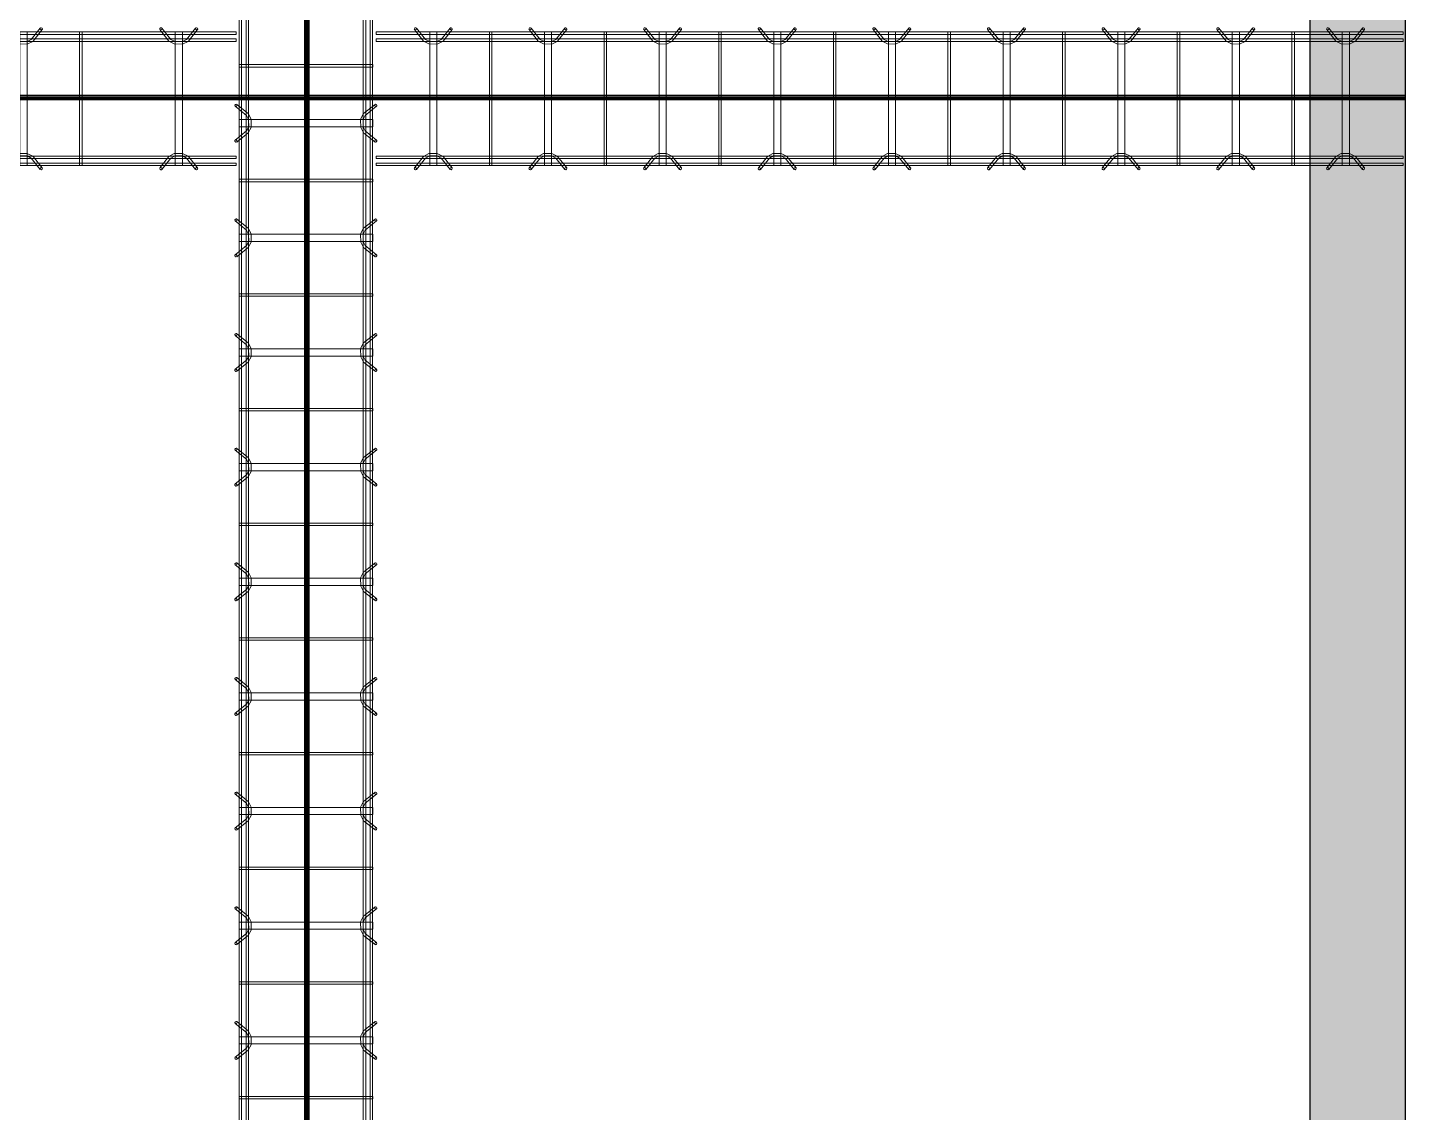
# Model space of a CAD drawing. Header units: inches. Extents: x -19229 to -222, y -6301 to 12387.
# Drawn here: x -2087.6 to -1943.3, y 11856 to 11969.5 of the extents above; entities that cross this region are included whole.
import ezdxf

# ---------------------------------------------------------------- set-up
doc = ezdxf.new("R2010")
doc.units = ezdxf.units.IN
doc.header["$MEASUREMENT"] = 0
for name, color, linetype, lineweight in [('A-GENM', 13, 'Continuous', 9), ('A-WALL-PATT', 111, 'Continuous', 25), ('S-BEAM', 12, 'Continuous', 9), ('S-FNDN', 32, 'Continuous', 9)]:
    doc.layers.add(name, color=color, linetype=linetype, lineweight=lineweight)

# ---------------------------------------------------------------- blocks, each defined once
blk = doc.blocks.new('Dowel bar assembly - Dowel bar assembly-669756-SLAB ON GROUND JOINTS')
at = {"layer": 'S-BEAM'}
for p, q in [((2175, 1.98), (0, 1.98)), ((0, 1.72), (2175, 1.72)), ((1955.87, 1.99), (1955.87, -12.01)), ((1956.13, 1.99), (1955.87, 1.99)), ((1955.87, 1.99), (1956.13, 1.99)), ((1956.13, -12.01), (1956.13, 1.99)), ((1960.02, 2.23), (1960.97, 1.03)), ((1961.18, 1.19), (1960.23, 2.39)), ((1961.62, 1.99), (1961.62, -12.01)), ((1962.38, 1.99), (1961.62, 1.99)), ((1961.62, 1.99), (1962.38, 1.99)), ((1962.38, -12.01), (1962.38, 1.99)), ((1963.76, 2.39), (1962.81, 1.19)), ((1963.01, 1.03), (1963.96, 2.23)), ((1967.87, 1.99), (1967.87, -12.01)), ((1968.13, 1.99), (1967.87, 1.99)), ((1967.87, 1.99), (1968.13, 1.99)), ((1968.13, -12.01), (1968.13, 1.99)), ((1972.02, 2.23), (1972.97, 1.03)), ((1973.18, 1.19), (1972.23, 2.39)), ((1973.62, 1.99), (1973.62, -12.01)), ((1974.38, 1.99), (1973.62, 1.99)), ((1973.62, 1.99), (1974.38, 1.99)), ((1974.38, -12.01), (1974.38, 1.99)), ((1975.76, 2.39), (1974.81, 1.19)), ((1975.01, 1.03), (1975.96, 2.23)), ((1979.87, 1.99), (1979.87, -12.01)), ((1980.13, 1.99), (1979.87, 1.99)), ((1979.87, 1.99), (1980.13, 1.99)), ((1980.13, -12.01), (1980.13, 1.99)), ((1984.02, 2.23), (1984.97, 1.03)), ((1985.18, 1.19), (1984.23, 2.39)), ((1985.62, 1.99), (1985.62, -12.01)), ((1986.38, 1.99), (1985.62, 1.99)), ((1985.62, 1.99), (1986.38, 1.99)), ((1986.38, -12.01), (1986.38, 1.99)), ((1987.76, 2.39), (1986.81, 1.19)), ((1987.01, 1.03), (1987.96, 2.23)), ((1991.87, 1.99), (1991.87, -12.01)), ((1992.13, 1.99), (1991.87, 1.99)), ((1991.87, 1.99), (1992.13, 1.99)), ((1992.13, -12.01), (1992.13, 1.99)), ((1996.02, 2.23), (1996.97, 1.03)), ((1997.18, 1.19), (1996.23, 2.39)), ((1997.62, 1.99), (1997.62, -12.01)), ((1998.38, 1.99), (1997.62, 1.99)), ((1997.62, 1.99), (1998.38, 1.99)), ((1998.38, -12.01), (1998.38, 1.99)), ((1999.76, 2.39), (1998.81, 1.19)), ((1999.01, 1.03), (1999.96, 2.23)), ((2003.87, 1.99), (2003.87, -12.01)), ((2004.13, 1.99), (2003.87, 1.99)), ((2003.87, 1.99), (2004.13, 1.99)), ((2004.13, -12.01), (2004.13, 1.99)), ((2008.02, 2.23), (2008.97, 1.03)), ((2009.18, 1.19), (2008.23, 2.39)), ((2009.62, 1.99), (2009.62, -12.01)), ((2010.38, 1.99), (2009.62, 1.99)), ((2009.62, 1.99), (2010.38, 1.99)), ((2010.38, -12.01), (2010.38, 1.99)), ((2011.76, 2.39), (2010.81, 1.19)), ((2011.01, 1.03), (2011.96, 2.23)), ((2015.87, 1.99), (2015.87, -12.01)), ((2016.13, 1.99), (2015.87, 1.99)), ((2015.87, 1.99), (2016.13, 1.99)), ((2016.13, -12.01), (2016.13, 1.99)), ((2020.02, 2.23), (2020.97, 1.03)), ((2021.18, 1.19), (2020.23, 2.39)), ((2021.62, 1.99), (2021.62, -12.01)), ((2022.38, 1.99), (2021.62, 1.99)), ((2021.62, 1.99), (2022.38, 1.99)), ((2022.38, -12.01), (2022.38, 1.99)), ((2023.76, 2.39), (2022.81, 1.19)), ((2023.01, 1.03), (2023.96, 2.23)), ((2027.87, 1.99), (2027.87, -12.01)), ((2028.13, 1.99), (2027.87, 1.99)), ((2027.87, 1.99), (2028.13, 1.99)), ((2028.13, -12.01), (2028.13, 1.99)), ((2032.02, 2.23), (2032.97, 1.03)), ((2033.18, 1.19), (2032.23, 2.39)), ((2033.62, 1.99), (2033.62, -12.01)), ((2034.38, 1.99), (2033.62, 1.99)), ((2033.62, 1.99), (2034.38, 1.99)), ((2034.38, -12.01), (2034.38, 1.99)), ((2035.76, 2.39), (2034.81, 1.19)), ((2035.01, 1.03), (2035.96, 2.23)), ((2039.87, 1.99), (2039.87, -12.01)), ((2040.13, 1.99), (2039.87, 1.99)), ((2039.87, 1.99), (2040.13, 1.99)), ((2040.13, -12.01), (2040.13, 1.99)), ((2044.02, 2.23), (2044.97, 1.03)), ((2045.18, 1.19), (2044.23, 2.39)), ((2045.62, 1.99), (2045.62, -12.01)), ((2046.38, 1.99), (2045.62, 1.99)), ((2045.62, 1.99), (2046.38, 1.99)), ((2046.38, -12.01), (2046.38, 1.99)), ((2047.76, 2.39), (2046.81, 1.19)), ((2047.01, 1.03), (2047.96, 2.23)), ((2051.87, 1.99), (2051.87, -12.01)), ((2052.13, 1.99), (2051.87, 1.99)), ((2051.87, 1.99), (2052.13, 1.99)), ((2052.13, -12.01), (2052.13, 1.99)), ((2056.02, 2.23), (2056.97, 1.03)), ((2057.18, 1.19), (2056.23, 2.39)), ((2057.62, 1.99), (2057.62, -12.01)), ((2058.38, 1.99), (2057.62, 1.99)), ((2057.62, 1.99), (2058.38, 1.99)), ((2058.38, -12.01), (2058.38, 1.99)), ((2059.76, 2.39), (2058.81, 1.19)), ((2059.01, 1.03), (2059.96, 2.23)), ((2063.87, 1.99), (2063.87, -12.01)), ((2064.13, 1.99), (2063.87, 1.99)), ((2063.87, 1.99), (2064.13, 1.99)), ((2064.13, -12.01), (2064.13, 1.99)), ((2175, 1.25), (0, 1.25)), ((0, 0.99), (2175, 0.99)), ((2175, -11.01), (0, -11.01)), ((0, -11.27), (2175, -11.27)), ((1960.97, -11.05), (1960.02, -12.25)), ((1960.23, -12.41), (1961.18, -11.21)), ((1962.81, -11.21), (1963.76, -12.41)), ((1963.96, -12.25), (1963.01, -11.05)), ((1972.97, -11.05), (1972.02, -12.25)), ((1972.23, -12.41), (1973.18, -11.21)), ((1974.81, -11.21), (1975.76, -12.41)), ((1975.96, -12.25), (1975.01, -11.05)), ((1984.97, -11.05), (1984.02, -12.25)), ((1984.23, -12.41), (1985.18, -11.21)), ((1986.81, -11.21), (1987.76, -12.41)), ((1987.96, -12.25), (1987.01, -11.05)), ((1996.97, -11.05), (1996.02, -12.25)), ((1996.23, -12.41), (1997.18, -11.21)), ((1998.81, -11.21), (1999.76, -12.41)), ((1999.96, -12.25), (1999.01, -11.05)), ((2008.97, -11.05), (2008.02, -12.25)), ((2008.23, -12.41), (2009.18, -11.21)), ((2010.81, -11.21), (2011.76, -12.41)), ((2011.96, -12.25), (2011.01, -11.05)), ((2020.97, -11.05), (2020.02, -12.25)), ((2020.23, -12.41), (2021.18, -11.21)), ((2022.81, -11.21), (2023.76, -12.41)), ((2023.96, -12.25), (2023.01, -11.05)), ((2032.97, -11.05), (2032.02, -12.25)), ((2032.23, -12.41), (2033.18, -11.21)), ((2034.81, -11.21), (2035.76, -12.41)), ((2035.96, -12.25), (2035.01, -11.05)), ((2044.97, -11.05), (2044.02, -12.25)), ((2044.23, -12.41), (2045.18, -11.21)), ((2046.81, -11.21), (2047.76, -12.41)), ((2047.96, -12.25), (2047.01, -11.05)), ((2056.97, -11.05), (2056.02, -12.25)), ((2056.23, -12.41), (2057.18, -11.21)), ((2058.81, -11.21), (2059.76, -12.41)), ((2059.96, -12.25), (2059.01, -11.05)), ((2175, -11.74), (0, -11.74)), ((0, -12), (2175, -12)), ((1956.13, -12.01), (1955.87, -12.01)), ((1955.87, -12.01), (1956.13, -12.01)), ((1962.38, -12.01), (1961.62, -12.01)), ((1961.62, -12.01), (1962.38, -12.01)), ((1968.13, -12.01), (1967.87, -12.01)), ((1967.87, -12.01), (1968.13, -12.01)), ((1974.38, -12.01), (1973.62, -12.01)), ((1973.62, -12.01), (1974.38, -12.01)), ((1980.13, -12.01), (1979.87, -12.01)), ((1979.87, -12.01), (1980.13, -12.01)), ((1986.38, -12.01), (1985.62, -12.01)), ((1985.62, -12.01), (1986.38, -12.01)), ((1992.13, -12.01), (1991.87, -12.01)), ((1991.87, -12.01), (1992.13, -12.01)), ((1998.38, -12.01), (1997.62, -12.01)), ((1997.62, -12.01), (1998.38, -12.01)), ((2004.13, -12.01), (2003.87, -12.01)), ((2003.87, -12.01), (2004.13, -12.01)), ((2010.38, -12.01), (2009.62, -12.01)), ((2009.62, -12.01), (2010.38, -12.01)), ((2016.13, -12.01), (2015.87, -12.01)), ((2015.87, -12.01), (2016.13, -12.01)), ((2022.38, -12.01), (2021.62, -12.01)), ((2021.62, -12.01), (2022.38, -12.01)), ((2028.13, -12.01), (2027.87, -12.01)), ((2027.87, -12.01), (2028.13, -12.01)), ((2034.38, -12.01), (2033.62, -12.01)), ((2033.62, -12.01), (2034.38, -12.01)), ((2040.13, -12.01), (2039.87, -12.01)), ((2039.87, -12.01), (2040.13, -12.01)), ((2046.38, -12.01), (2045.62, -12.01)), ((2045.62, -12.01), (2046.38, -12.01)), ((2052.13, -12.01), (2051.87, -12.01)), ((2051.87, -12.01), (2052.13, -12.01)), ((2058.38, -12.01), (2057.62, -12.01)), ((2057.62, -12.01), (2058.38, -12.01)), ((2064.13, -12.01), (2063.87, -12.01)), ((2063.87, -12.01), (2064.13, -12.01))]:
    blk.add_line(p, q, dxfattribs=at)
at = {"layer": 'S-BEAM', "flags": 128}
for points in [[(1960.97, 1.03), (1961.53, 0.73), (1962.39, 0.72), (1962.97, 0.99), (1963.01, 1.03)], [(1961.18, 1.19), (1961.62, 0.97), (1962.38, 0.98), (1962.81, 1.19)], [(1972.97, 1.03), (1973.53, 0.73), (1974.39, 0.72), (1974.97, 0.99), (1975.01, 1.03)], [(1973.18, 1.19), (1973.62, 0.97), (1974.38, 0.98), (1974.81, 1.19)], [(1984.97, 1.03), (1985.53, 0.73), (1986.39, 0.72), (1986.97, 0.99), (1987.01, 1.03)], [(1985.18, 1.19), (1985.62, 0.97), (1986.38, 0.98), (1986.81, 1.19)], [(1996.97, 1.03), (1997.53, 0.73), (1998.39, 0.72), (1998.97, 0.99), (1999.01, 1.03)], [(1997.18, 1.19), (1997.62, 0.97), (1998.38, 0.98), (1998.81, 1.19)], [(2008.97, 1.03), (2009.53, 0.73), (2010.39, 0.72), (2010.97, 0.99), (2011.01, 1.03)], [(2009.18, 1.19), (2009.62, 0.97), (2010.38, 0.98), (2010.81, 1.19)], [(2020.97, 1.03), (2021.53, 0.73), (2022.39, 0.72), (2022.97, 0.99), (2023.01, 1.03)], [(2021.18, 1.19), (2021.62, 0.97), (2022.38, 0.98), (2022.81, 1.19)], [(2032.97, 1.03), (2033.53, 0.73), (2034.39, 0.72), (2034.97, 0.99), (2035.01, 1.03)], [(2033.18, 1.19), (2033.62, 0.97), (2034.38, 0.98), (2034.81, 1.19)], [(2044.97, 1.03), (2045.53, 0.73), (2046.39, 0.72), (2046.97, 0.99), (2047.01, 1.03)], [(2045.18, 1.19), (2045.62, 0.97), (2046.38, 0.98), (2046.81, 1.19)], [(2056.97, 1.03), (2057.53, 0.73), (2058.39, 0.72), (2058.97, 0.99), (2059.01, 1.03)], [(2057.18, 1.19), (2057.62, 0.97), (2058.38, 0.98), (2058.81, 1.19)], [(1960.97, -11.05), (1961.53, -10.75), (1962.39, -10.74), (1962.97, -11.01), (1963.01, -11.05)], [(1961.18, -11.21), (1961.62, -10.99), (1962.38, -11), (1962.81, -11.21)], [(1972.97, -11.05), (1973.53, -10.75), (1974.39, -10.74), (1974.97, -11.01), (1975.01, -11.05)], [(1973.18, -11.21), (1973.62, -10.99), (1974.38, -11), (1974.81, -11.21)], [(1984.97, -11.05), (1985.53, -10.75), (1986.39, -10.74), (1986.97, -11.01), (1987.01, -11.05)], [(1985.18, -11.21), (1985.62, -10.99), (1986.38, -11), (1986.81, -11.21)], [(1996.97, -11.05), (1997.53, -10.75), (1998.39, -10.74), (1998.97, -11.01), (1999.01, -11.05)], [(1997.18, -11.21), (1997.62, -10.99), (1998.38, -11), (1998.81, -11.21)], [(2008.97, -11.05), (2009.53, -10.75), (2010.39, -10.74), (2010.97, -11.01), (2011.01, -11.05)], [(2009.18, -11.21), (2009.62, -10.99), (2010.38, -11), (2010.81, -11.21)], [(2020.97, -11.05), (2021.53, -10.75), (2022.39, -10.74), (2022.97, -11.01), (2023.01, -11.05)], [(2021.18, -11.21), (2021.62, -10.99), (2022.38, -11), (2022.81, -11.21)], [(2032.97, -11.05), (2033.53, -10.75), (2034.39, -10.74), (2034.97, -11.01), (2035.01, -11.05)], [(2033.18, -11.21), (2033.62, -10.99), (2034.38, -11), (2034.81, -11.21)], [(2044.97, -11.05), (2045.53, -10.75), (2046.39, -10.74), (2046.97, -11.01), (2047.01, -11.05)], [(2045.18, -11.21), (2045.62, -10.99), (2046.38, -11), (2046.81, -11.21)], [(2056.97, -11.05), (2057.53, -10.75), (2058.39, -10.74), (2058.97, -11.01), (2059.01, -11.05)], [(2057.18, -11.21), (2057.62, -10.99), (2058.38, -11), (2058.81, -11.21)]]:
    blk.add_lwpolyline(points, dxfattribs=at)
at = {"layer": 'S-BEAM'}
for centre, major_axis, start_param, end_param in [((1960.12, 2.31), (0.101, 0.08), 5.709265, 8.850858), ((1960.12, 2.31), (0.101, 0.08), 2.567673, 5.709265), ((1963.86, 2.31), (-0.101, 0.08), 3.715513, 6.857105), ((1963.86, 2.31), (-0.101, 0.08), 0.57392, 3.715513), ((1972.12, 2.31), (0.101, 0.08), 5.709265, 8.850858), ((1972.12, 2.31), (0.101, 0.08), 2.567673, 5.709265), ((1975.86, 2.31), (-0.101, 0.08), 3.715513, 6.857105), ((1975.86, 2.31), (-0.101, 0.08), 0.57392, 3.715513), ((1984.12, 2.31), (0.101, 0.08), 5.709265, 8.850858), ((1984.12, 2.31), (0.101, 0.08), 2.567673, 5.709265), ((1987.86, 2.31), (-0.101, 0.08), 3.715513, 6.857105), ((1987.86, 2.31), (-0.101, 0.08), 0.57392, 3.715513), ((1996.12, 2.31), (0.101, 0.08), 5.709265, 8.850858), ((1996.12, 2.31), (0.101, 0.08), 2.567673, 5.709265), ((1999.86, 2.31), (-0.101, 0.08), 3.715513, 6.857105), ((1999.86, 2.31), (-0.101, 0.08), 0.57392, 3.715513), ((2008.12, 2.31), (0.101, 0.08), 5.709265, 8.850858), ((2008.12, 2.31), (0.101, 0.08), 2.567673, 5.709265), ((2011.86, 2.31), (-0.101, 0.08), 3.715513, 6.857105), ((2011.86, 2.31), (-0.101, 0.08), 0.57392, 3.715513), ((2020.12, 2.31), (0.101, 0.08), 5.709265, 8.850858), ((2020.12, 2.31), (0.101, 0.08), 2.567673, 5.709265), ((2023.86, 2.31), (-0.101, 0.08), 3.715513, 6.857105), ((2023.86, 2.31), (-0.101, 0.08), 0.57392, 3.715513), ((2032.12, 2.31), (0.101, 0.08), 5.709265, 8.850858), ((2032.12, 2.31), (0.101, 0.08), 2.567673, 5.709265), ((2035.86, 2.31), (-0.101, 0.08), 3.715513, 6.857105), ((2035.86, 2.31), (-0.101, 0.08), 0.57392, 3.715513), ((2044.12, 2.31), (0.101, 0.08), 5.709265, 8.850858), ((2044.12, 2.31), (0.101, 0.08), 2.567673, 5.709265), ((2047.86, 2.31), (-0.101, 0.08), 3.715513, 6.857105), ((2047.86, 2.31), (-0.101, 0.08), 0.57392, 3.715513), ((2056.12, 2.31), (0.101, 0.08), 5.709265, 8.850858), ((2056.12, 2.31), (0.101, 0.08), 2.567673, 5.709265), ((2059.86, 2.31), (-0.101, 0.08), 3.715513, 6.857105), ((2059.86, 2.31), (-0.101, 0.08), 0.57392, 3.715513), ((1960.12, -12.33), (-0.101, 0.08), 3.715513, 6.857105), ((1960.12, -12.33), (-0.101, 0.08), 0.57392, 3.715513), ((1963.86, -12.33), (0.101, 0.08), 5.709265, 8.850858), ((1963.86, -12.33), (0.101, 0.08), 2.567673, 5.709265), ((1972.12, -12.33), (-0.101, 0.08), 3.715513, 6.857105), ((1972.12, -12.33), (-0.101, 0.08), 0.57392, 3.715513), ((1975.86, -12.33), (0.101, 0.08), 5.709265, 8.850858), ((1975.86, -12.33), (0.101, 0.08), 2.567673, 5.709265), ((1984.12, -12.33), (-0.101, 0.08), 3.715513, 6.857105), ((1984.12, -12.33), (-0.101, 0.08), 0.57392, 3.715513), ((1987.86, -12.33), (0.101, 0.08), 5.709265, 8.850858), ((1987.86, -12.33), (0.101, 0.08), 2.567673, 5.709265), ((1996.12, -12.33), (-0.101, 0.08), 3.715513, 6.857105), ((1996.12, -12.33), (-0.101, 0.08), 0.57392, 3.715513), ((1999.86, -12.33), (0.101, 0.08), 5.709265, 8.850858), ((1999.86, -12.33), (0.101, 0.08), 2.567673, 5.709265), ((2008.12, -12.33), (-0.101, 0.08), 3.715513, 6.857105), ((2008.12, -12.33), (-0.101, 0.08), 0.57392, 3.715513), ((2011.86, -12.33), (0.101, 0.08), 5.709265, 8.850858), ((2011.86, -12.33), (0.101, 0.08), 2.567673, 5.709265), ((2020.12, -12.33), (-0.101, 0.08), 3.715513, 6.857105), ((2020.12, -12.33), (-0.101, 0.08), 0.57392, 3.715513), ((2023.86, -12.33), (0.101, 0.08), 5.709265, 8.850858), ((2023.86, -12.33), (0.101, 0.08), 2.567673, 5.709265), ((2032.12, -12.33), (-0.101, 0.08), 3.715513, 6.857105), ((2032.12, -12.33), (-0.101, 0.08), 0.57392, 3.715513), ((2035.86, -12.33), (0.101, 0.08), 5.709265, 8.850858), ((2035.86, -12.33), (0.101, 0.08), 2.567673, 5.709265), ((2044.12, -12.33), (-0.101, 0.08), 3.715513, 6.857105), ((2044.12, -12.33), (-0.101, 0.08), 0.57392, 3.715513), ((2047.86, -12.33), (0.101, 0.08), 5.709265, 8.850858), ((2047.86, -12.33), (0.101, 0.08), 2.567673, 5.709265), ((2056.12, -12.33), (-0.101, 0.08), 3.715513, 6.857105), ((2056.12, -12.33), (-0.101, 0.08), 0.57392, 3.715513), ((2059.86, -12.33), (0.101, 0.08), 5.709265, 8.850858), ((2059.86, -12.33), (0.101, 0.08), 2.567673, 5.709265)]:
    blk.add_ellipse(centre, major_axis=major_axis, ratio=0.816528, start_param=start_param, end_param=end_param, dxfattribs=at)
blk = doc.blocks.new('Dowel bar assembly - Dowel bar assembly-674791-SLAB ON GROUND JOINTS')
at = {"layer": 'S-BEAM'}
for p, q in [((100.26, 1.98), (0, 1.98)), ((0, 1.98), (0, 1.72)), ((0, 1.72), (0, 1.98)), ((0, 1.72), (100.26, 1.72)), ((4.02, 2.23), (4.97, 1.03)), ((5.18, 1.19), (4.23, 2.39)), ((5.63, 1.99), (5.63, -12.01)), ((6.38, 1.99), (5.63, 1.99)), ((5.63, 1.99), (6.38, 1.99)), ((6.38, -12.01), (6.38, 1.99)), ((7.76, 2.39), (6.81, 1.19)), ((7.01, 1.03), (7.96, 2.23)), ((11.87, 1.99), (11.87, -12.01)), ((12.13, 1.99), (11.87, 1.99)), ((11.87, 1.99), (12.13, 1.99)), ((12.13, -12.01), (12.13, 1.99)), ((16.02, 2.23), (16.97, 1.03)), ((17.18, 1.19), (16.23, 2.39)), ((17.63, 1.99), (17.63, -12.01)), ((18.38, 1.99), (17.63, 1.99)), ((17.63, 1.99), (18.38, 1.99)), ((18.38, -12.01), (18.38, 1.99)), ((19.76, 2.39), (18.81, 1.19)), ((19.01, 1.03), (19.96, 2.23)), ((23.87, 1.99), (23.87, -12.01)), ((24.13, 1.99), (23.87, 1.99)), ((23.87, 1.99), (24.13, 1.99)), ((24.13, -12.01), (24.13, 1.99)), ((28.02, 2.23), (28.97, 1.03)), ((29.18, 1.19), (28.23, 2.39)), ((29.63, 1.99), (29.63, -12.01)), ((30.38, 1.99), (29.63, 1.99)), ((29.63, 1.99), (30.38, 1.99)), ((30.38, -12.01), (30.38, 1.99)), ((31.76, 2.39), (30.81, 1.19)), ((31.01, 1.03), (31.96, 2.23)), ((35.87, 1.99), (35.87, -12.01)), ((36.13, 1.99), (35.87, 1.99)), ((35.87, 1.99), (36.13, 1.99)), ((36.13, -12.01), (36.13, 1.99)), ((40.02, 2.23), (40.97, 1.03)), ((41.18, 1.19), (40.23, 2.39)), ((41.63, 1.99), (41.63, -12.01)), ((42.38, 1.99), (41.63, 1.99)), ((41.63, 1.99), (42.38, 1.99)), ((42.38, -12.01), (42.38, 1.99)), ((43.76, 2.39), (42.81, 1.19)), ((43.01, 1.03), (43.96, 2.23)), ((47.87, 1.99), (47.87, -12.01)), ((48.13, 1.99), (47.87, 1.99)), ((47.87, 1.99), (48.13, 1.99)), ((48.13, -12.01), (48.13, 1.99)), ((52.02, 2.23), (52.97, 1.03)), ((53.18, 1.19), (52.23, 2.39)), ((53.63, 1.99), (53.63, -12.01)), ((54.38, 1.99), (53.63, 1.99)), ((53.63, 1.99), (54.38, 1.99)), ((54.38, -12.01), (54.38, 1.99)), ((55.76, 2.39), (54.81, 1.19)), ((55.01, 1.03), (55.96, 2.23)), ((59.87, 1.99), (59.87, -12.01)), ((60.13, 1.99), (59.87, 1.99)), ((59.87, 1.99), (60.13, 1.99)), ((60.13, -12.01), (60.13, 1.99)), ((64.02, 2.23), (64.97, 1.03)), ((65.18, 1.19), (64.23, 2.39)), ((65.63, 1.99), (65.63, -12.01)), ((66.38, 1.99), (65.63, 1.99)), ((65.63, 1.99), (66.38, 1.99)), ((66.38, -12.01), (66.38, 1.99)), ((67.76, 2.39), (66.81, 1.19)), ((67.01, 1.03), (67.96, 2.23)), ((71.87, 1.99), (71.87, -12.01)), ((72.13, 1.99), (71.87, 1.99)), ((71.87, 1.99), (72.13, 1.99)), ((72.13, -12.01), (72.13, 1.99)), ((76.02, 2.23), (76.97, 1.03)), ((77.18, 1.19), (76.23, 2.39)), ((77.63, 1.99), (77.63, -12.01)), ((78.38, 1.99), (77.63, 1.99)), ((77.63, 1.99), (78.38, 1.99)), ((78.38, -12.01), (78.38, 1.99)), ((79.76, 2.39), (78.81, 1.19)), ((79.01, 1.03), (79.96, 2.23)), ((83.87, 1.99), (83.87, -12.01)), ((84.13, 1.99), (83.87, 1.99)), ((83.87, 1.99), (84.13, 1.99)), ((84.13, -12.01), (84.13, 1.99)), ((92.28, 2.23), (93.23, 1.03)), ((93.44, 1.19), (92.49, 2.39)), ((93.89, 1.99), (93.89, -12.01)), ((94.64, 1.99), (93.89, 1.99)), ((93.89, 1.99), (94.64, 1.99)), ((94.64, -12.01), (94.64, 1.99)), ((96.02, 2.39), (95.07, 1.19)), ((95.27, 1.03), (96.22, 2.23)), ((100.26, 1.98), (100.26, 1.72)), ((100.26, 1.72), (100.26, 1.98)), ((100.26, 1.25), (0, 1.25)), ((0, 0.99), (0, 1.25)), ((0, 1.25), (0, 0.99)), ((0, 0.99), (100.26, 0.99)), ((100.26, 0.99), (100.26, 1.25)), ((100.26, 1.25), (100.26, 0.99)), ((100.26, -11.01), (0, -11.01)), ((0, -11.27), (0, -11.01)), ((0, -11.01), (0, -11.27)), ((0, -11.27), (100.26, -11.27)), ((4.97, -11.05), (4.02, -12.25)), ((4.23, -12.41), (5.18, -11.21)), ((6.81, -11.21), (7.76, -12.41)), ((7.96, -12.25), (7.01, -11.05)), ((16.97, -11.05), (16.02, -12.25)), ((16.23, -12.41), (17.18, -11.21)), ((18.81, -11.21), (19.76, -12.41)), ((19.96, -12.25), (19.01, -11.05)), ((28.97, -11.05), (28.02, -12.25)), ((28.23, -12.41), (29.18, -11.21)), ((30.81, -11.21), (31.76, -12.41)), ((31.96, -12.25), (31.01, -11.05)), ((40.97, -11.05), (40.02, -12.25)), ((40.23, -12.41), (41.18, -11.21)), ((42.81, -11.21), (43.76, -12.41)), ((43.96, -12.25), (43.01, -11.05)), ((52.97, -11.05), (52.02, -12.25)), ((52.23, -12.41), (53.18, -11.21)), ((54.81, -11.21), (55.76, -12.41)), ((55.96, -12.25), (55.01, -11.05)), ((64.97, -11.05), (64.02, -12.25)), ((64.23, -12.41), (65.18, -11.21)), ((66.81, -11.21), (67.76, -12.41)), ((67.96, -12.25), (67.01, -11.05)), ((76.97, -11.05), (76.02, -12.25)), ((76.23, -12.41), (77.18, -11.21)), ((78.81, -11.21), (79.76, -12.41)), ((79.96, -12.25), (79.01, -11.05)), ((93.23, -11.05), (92.28, -12.25)), ((92.49, -12.41), (93.44, -11.21)), ((95.07, -11.21), (96.02, -12.41)), ((96.22, -12.25), (95.27, -11.05)), ((100.26, -11.27), (100.26, -11.01)), ((100.26, -11.01), (100.26, -11.27)), ((100.26, -11.74), (0, -11.74)), ((0, -12), (0, -11.74)), ((0, -11.74), (0, -12)), ((0, -12), (100.26, -12)), ((6.38, -12.01), (5.63, -12.01)), ((5.63, -12.01), (6.38, -12.01)), ((12.13, -12.01), (11.87, -12.01)), ((11.87, -12.01), (12.13, -12.01)), ((18.38, -12.01), (17.63, -12.01)), ((17.63, -12.01), (18.38, -12.01)), ((24.13, -12.01), (23.87, -12.01)), ((23.87, -12.01), (24.13, -12.01)), ((30.38, -12.01), (29.63, -12.01)), ((29.63, -12.01), (30.38, -12.01)), ((36.13, -12.01), (35.87, -12.01)), ((35.87, -12.01), (36.13, -12.01)), ((42.38, -12.01), (41.63, -12.01)), ((41.63, -12.01), (42.38, -12.01)), ((48.13, -12.01), (47.87, -12.01)), ((47.87, -12.01), (48.13, -12.01)), ((54.38, -12.01), (53.63, -12.01)), ((53.63, -12.01), (54.38, -12.01)), ((60.13, -12.01), (59.87, -12.01)), ((59.87, -12.01), (60.13, -12.01)), ((66.38, -12.01), (65.63, -12.01)), ((65.63, -12.01), (66.38, -12.01)), ((72.13, -12.01), (71.87, -12.01)), ((71.87, -12.01), (72.13, -12.01)), ((78.38, -12.01), (77.63, -12.01)), ((77.63, -12.01), (78.38, -12.01)), ((84.13, -12.01), (83.87, -12.01)), ((83.87, -12.01), (84.13, -12.01)), ((94.64, -12.01), (93.89, -12.01)), ((93.89, -12.01), (94.64, -12.01)), ((100.26, -12), (100.26, -11.74)), ((100.26, -11.74), (100.26, -12))]:
    blk.add_line(p, q, dxfattribs=at)
at = {"layer": 'S-BEAM', "flags": 128}
for points in [[(4.97, 1.03), (5.53, 0.73), (6.39, 0.72), (6.97, 0.99), (7.01, 1.03)], [(5.18, 1.19), (5.62, 0.97), (6.38, 0.98), (6.81, 1.19)], [(16.97, 1.03), (17.53, 0.73), (18.39, 0.72), (18.97, 0.99), (19.01, 1.03)], [(17.18, 1.19), (17.62, 0.97), (18.38, 0.98), (18.81, 1.19)], [(28.97, 1.03), (29.53, 0.73), (30.39, 0.72), (30.97, 0.99), (31.01, 1.03)], [(29.18, 1.19), (29.62, 0.97), (30.38, 0.98), (30.81, 1.19)], [(40.97, 1.03), (41.53, 0.73), (42.39, 0.72), (42.97, 0.99), (43.01, 1.03)], [(41.18, 1.19), (41.62, 0.97), (42.38, 0.98), (42.81, 1.19)], [(52.97, 1.03), (53.53, 0.73), (54.39, 0.72), (54.97, 0.99), (55.01, 1.03)], [(53.18, 1.19), (53.62, 0.97), (54.38, 0.98), (54.81, 1.19)], [(64.97, 1.03), (65.53, 0.73), (66.39, 0.72), (66.97, 0.99), (67.01, 1.03)], [(65.18, 1.19), (65.62, 0.97), (66.38, 0.98), (66.81, 1.19)], [(76.97, 1.03), (77.53, 0.73), (78.39, 0.72), (78.97, 0.99), (79.01, 1.03)], [(77.18, 1.19), (77.62, 0.97), (78.38, 0.98), (78.81, 1.19)], [(93.23, 1.03), (93.79, 0.73), (94.65, 0.72), (95.23, 0.99), (95.27, 1.03)], [(93.44, 1.19), (93.89, 0.97), (94.64, 0.98), (95.07, 1.19)], [(4.97, -11.05), (5.53, -10.75), (6.39, -10.74), (6.97, -11.01), (7.01, -11.05)], [(5.18, -11.21), (5.62, -10.99), (6.38, -11), (6.81, -11.21)], [(16.97, -11.05), (17.53, -10.75), (18.39, -10.74), (18.97, -11.01), (19.01, -11.05)], [(17.18, -11.21), (17.62, -10.99), (18.38, -11), (18.81, -11.21)], [(28.97, -11.05), (29.53, -10.75), (30.39, -10.74), (30.97, -11.01), (31.01, -11.05)], [(29.18, -11.21), (29.62, -10.99), (30.38, -11), (30.81, -11.21)], [(40.97, -11.05), (41.53, -10.75), (42.39, -10.74), (42.97, -11.01), (43.01, -11.05)], [(41.18, -11.21), (41.62, -10.99), (42.38, -11), (42.81, -11.21)], [(52.97, -11.05), (53.53, -10.75), (54.39, -10.74), (54.97, -11.01), (55.01, -11.05)], [(53.18, -11.21), (53.62, -10.99), (54.38, -11), (54.81, -11.21)], [(64.97, -11.05), (65.53, -10.75), (66.39, -10.74), (66.97, -11.01), (67.01, -11.05)], [(65.18, -11.21), (65.62, -10.99), (66.38, -11), (66.81, -11.21)], [(76.97, -11.05), (77.53, -10.75), (78.39, -10.74), (78.97, -11.01), (79.01, -11.05)], [(77.18, -11.21), (77.62, -10.99), (78.38, -11), (78.81, -11.21)], [(93.23, -11.05), (93.79, -10.75), (94.65, -10.74), (95.23, -11.01), (95.27, -11.05)], [(93.44, -11.21), (93.89, -10.99), (94.64, -11), (95.07, -11.21)]]:
    blk.add_lwpolyline(points, dxfattribs=at)
at = {"layer": 'S-BEAM'}
for centre, major_axis, start_param, end_param in [((4.12, 2.31), (0.101, 0.08), 5.709265, 8.850858), ((4.12, 2.31), (0.101, 0.08), 2.567673, 5.709265), ((7.86, 2.31), (-0.101, 0.08), 3.715513, 6.857105), ((7.86, 2.31), (-0.101, 0.08), 0.57392, 3.715513), ((16.12, 2.31), (0.101, 0.08), 5.709265, 8.850858), ((16.12, 2.31), (0.101, 0.08), 2.567673, 5.709265), ((19.86, 2.31), (-0.101, 0.08), 3.715513, 6.857105), ((19.86, 2.31), (-0.101, 0.08), 0.57392, 3.715513), ((28.12, 2.31), (0.101, 0.08), 5.709265, 8.850858), ((28.12, 2.31), (0.101, 0.08), 2.567673, 5.709265), ((31.86, 2.31), (-0.101, 0.08), 3.715513, 6.857105), ((31.86, 2.31), (-0.101, 0.08), 0.57392, 3.715513), ((40.12, 2.31), (0.101, 0.08), 5.709265, 8.850858), ((40.12, 2.31), (0.101, 0.08), 2.567673, 5.709265), ((43.86, 2.31), (-0.101, 0.08), 3.715513, 6.857105), ((43.86, 2.31), (-0.101, 0.08), 0.57392, 3.715513), ((52.12, 2.31), (0.101, 0.08), 5.709265, 8.850858), ((52.12, 2.31), (0.101, 0.08), 2.567673, 5.709265), ((55.86, 2.31), (-0.101, 0.08), 3.715513, 6.857105), ((55.86, 2.31), (-0.101, 0.08), 0.57392, 3.715513), ((64.12, 2.31), (0.101, 0.08), 5.709265, 8.850858), ((64.12, 2.31), (0.101, 0.08), 2.567673, 5.709265), ((67.86, 2.31), (-0.101, 0.08), 3.715513, 6.857105), ((67.86, 2.31), (-0.101, 0.08), 0.57392, 3.715513), ((76.12, 2.31), (0.101, 0.08), 5.709265, 8.850858), ((76.12, 2.31), (0.101, 0.08), 2.567673, 5.709265), ((79.86, 2.31), (-0.101, 0.08), 3.715513, 6.857105), ((79.86, 2.31), (-0.101, 0.08), 0.57392, 3.715513), ((92.39, 2.31), (0.101, 0.08), 5.709265, 8.850858), ((92.39, 2.31), (0.101, 0.08), 2.567673, 5.709265), ((96.12, 2.31), (-0.101, 0.08), 3.715513, 6.857105), ((96.12, 2.31), (-0.101, 0.08), 0.57392, 3.715513), ((4.12, -12.33), (-0.101, 0.08), 3.715513, 6.857105), ((4.12, -12.33), (-0.101, 0.08), 0.57392, 3.715513), ((7.86, -12.33), (0.101, 0.08), 5.709265, 8.850858), ((7.86, -12.33), (0.101, 0.08), 2.567673, 5.709265), ((16.12, -12.33), (-0.101, 0.08), 3.715513, 6.857105), ((16.12, -12.33), (-0.101, 0.08), 0.57392, 3.715513), ((19.86, -12.33), (0.101, 0.08), 5.709265, 8.850858), ((19.86, -12.33), (0.101, 0.08), 2.567673, 5.709265), ((28.12, -12.33), (-0.101, 0.08), 3.715513, 6.857105), ((28.12, -12.33), (-0.101, 0.08), 0.57392, 3.715513), ((31.86, -12.33), (0.101, 0.08), 5.709265, 8.850858), ((31.86, -12.33), (0.101, 0.08), 2.567673, 5.709265), ((40.12, -12.33), (-0.101, 0.08), 3.715513, 6.857105), ((40.12, -12.33), (-0.101, 0.08), 0.57392, 3.715513), ((43.86, -12.33), (0.101, 0.08), 5.709265, 8.850858), ((43.86, -12.33), (0.101, 0.08), 2.567673, 5.709265), ((52.12, -12.33), (-0.101, 0.08), 3.715513, 6.857105), ((52.12, -12.33), (-0.101, 0.08), 0.57392, 3.715513), ((55.86, -12.33), (0.101, 0.08), 5.709265, 8.850858), ((55.86, -12.33), (0.101, 0.08), 2.567673, 5.709265), ((64.12, -12.33), (-0.101, 0.08), 3.715513, 6.857105), ((64.12, -12.33), (-0.101, 0.08), 0.57392, 3.715513), ((67.86, -12.33), (0.101, 0.08), 5.709265, 8.850858), ((67.86, -12.33), (0.101, 0.08), 2.567673, 5.709265), ((76.12, -12.33), (-0.101, 0.08), 3.715513, 6.857105), ((76.12, -12.33), (-0.101, 0.08), 0.57392, 3.715513), ((79.86, -12.33), (0.101, 0.08), 5.709265, 8.850858), ((79.86, -12.33), (0.101, 0.08), 2.567673, 5.709265), ((92.39, -12.33), (-0.101, 0.08), 3.715513, 6.857105), ((92.39, -12.33), (-0.101, 0.08), 0.57392, 3.715513), ((96.12, -12.33), (0.101, 0.08), 5.709265, 8.850858), ((96.12, -12.33), (0.101, 0.08), 2.567673, 5.709265)]:
    blk.add_ellipse(centre, major_axis=major_axis, ratio=0.816528, start_param=start_param, end_param=end_param, dxfattribs=at)
blk = doc.blocks.new('Dowel bar assembly - Dowel bar assembly-675810-SLAB ON GROUND JOINTS')
at = {"layer": 'S-BEAM'}
for p, q in [((107.5, 1.98), (0, 1.98)), ((0, 1.98), (0, 1.72)), ((0, 1.72), (0, 1.98)), ((0, 1.72), (107.5, 1.72)), ((4.02, 2.23), (4.97, 1.03)), ((5.18, 1.19), (4.23, 2.39)), ((5.63, 1.99), (5.63, -12.01)), ((6.38, 1.99), (5.63, 1.99)), ((5.63, 1.99), (6.38, 1.99)), ((6.38, -12.01), (6.38, 1.99)), ((7.76, 2.39), (6.81, 1.19)), ((7.01, 1.03), (7.96, 2.23)), ((11.87, 1.99), (11.87, -12.01)), ((12.13, 1.99), (11.87, 1.99)), ((11.87, 1.99), (12.13, 1.99)), ((12.13, -12.01), (12.13, 1.99)), ((16.02, 2.23), (16.97, 1.03)), ((17.18, 1.19), (16.23, 2.39)), ((17.63, 1.99), (17.63, -12.01)), ((18.38, 1.99), (17.63, 1.99)), ((17.63, 1.99), (18.38, 1.99)), ((18.38, -12.01), (18.38, 1.99)), ((19.76, 2.39), (18.81, 1.19)), ((19.01, 1.03), (19.96, 2.23)), ((23.87, 1.99), (23.87, -12.01)), ((24.13, 1.99), (23.87, 1.99)), ((23.87, 1.99), (24.13, 1.99)), ((24.13, -12.01), (24.13, 1.99)), ((28.02, 2.23), (28.97, 1.03)), ((29.18, 1.19), (28.23, 2.39)), ((29.63, 1.99), (29.63, -12.01)), ((30.38, 1.99), (29.63, 1.99)), ((29.63, 1.99), (30.38, 1.99)), ((30.38, -12.01), (30.38, 1.99)), ((31.76, 2.39), (30.81, 1.19)), ((31.01, 1.03), (31.96, 2.23)), ((35.87, 1.99), (35.87, -12.01)), ((36.13, 1.99), (35.87, 1.99)), ((35.87, 1.99), (36.13, 1.99)), ((36.13, -12.01), (36.13, 1.99)), ((40.02, 2.23), (40.97, 1.03)), ((41.18, 1.19), (40.23, 2.39)), ((41.63, 1.99), (41.63, -12.01)), ((42.38, 1.99), (41.63, 1.99)), ((41.63, 1.99), (42.38, 1.99)), ((42.38, -12.01), (42.38, 1.99)), ((43.76, 2.39), (42.81, 1.19)), ((43.01, 1.03), (43.96, 2.23)), ((47.87, 1.99), (47.87, -12.01)), ((48.13, 1.99), (47.87, 1.99)), ((47.87, 1.99), (48.13, 1.99)), ((48.13, -12.01), (48.13, 1.99)), ((52.02, 2.23), (52.97, 1.03)), ((53.18, 1.19), (52.23, 2.39)), ((53.63, 1.99), (53.63, -12.01)), ((54.38, 1.99), (53.63, 1.99)), ((53.63, 1.99), (54.38, 1.99)), ((54.38, -12.01), (54.38, 1.99)), ((55.76, 2.39), (54.81, 1.19)), ((55.01, 1.03), (55.96, 2.23)), ((59.87, 1.99), (59.87, -12.01)), ((60.13, 1.99), (59.87, 1.99)), ((59.87, 1.99), (60.13, 1.99)), ((60.13, -12.01), (60.13, 1.99)), ((64.02, 2.23), (64.97, 1.03)), ((65.18, 1.19), (64.23, 2.39)), ((65.63, 1.99), (65.63, -12.01)), ((66.38, 1.99), (65.63, 1.99)), ((65.63, 1.99), (66.38, 1.99)), ((66.38, -12.01), (66.38, 1.99)), ((67.76, 2.39), (66.81, 1.19)), ((67.01, 1.03), (67.96, 2.23)), ((71.87, 1.99), (71.87, -12.01)), ((72.13, 1.99), (71.87, 1.99)), ((71.87, 1.99), (72.13, 1.99)), ((72.13, -12.01), (72.13, 1.99)), ((76.02, 2.23), (76.97, 1.03)), ((77.18, 1.19), (76.23, 2.39)), ((77.63, 1.99), (77.63, -12.01)), ((78.38, 1.99), (77.63, 1.99)), ((77.63, 1.99), (78.38, 1.99)), ((78.38, -12.01), (78.38, 1.99)), ((79.76, 2.39), (78.81, 1.19)), ((79.01, 1.03), (79.96, 2.23)), ((83.87, 1.99), (83.87, -12.01)), ((84.13, 1.99), (83.87, 1.99)), ((83.87, 1.99), (84.13, 1.99)), ((84.13, -12.01), (84.13, 1.99)), ((88.02, 2.23), (88.97, 1.03)), ((89.18, 1.19), (88.23, 2.39)), ((89.63, 1.99), (89.63, -12.01)), ((90.38, 1.99), (89.63, 1.99)), ((89.63, 1.99), (90.38, 1.99)), ((90.38, -12.01), (90.38, 1.99)), ((91.76, 2.39), (90.81, 1.19)), ((91.01, 1.03), (91.96, 2.23)), ((95.87, 1.99), (95.87, -12.01)), ((96.13, 1.99), (95.87, 1.99)), ((95.87, 1.99), (96.13, 1.99)), ((96.13, -12.01), (96.13, 1.99)), ((99.52, 2.23), (100.47, 1.03)), ((100.68, 1.19), (99.73, 2.39)), ((101.13, 1.99), (101.13, -12.01)), ((101.88, 1.99), (101.13, 1.99)), ((101.13, 1.99), (101.88, 1.99)), ((101.88, -12.01), (101.88, 1.99)), ((103.26, 2.39), (102.31, 1.19)), ((102.51, 1.03), (103.46, 2.23)), ((107.5, 1.98), (107.5, 1.72)), ((107.5, 1.72), (107.5, 1.98)), ((107.5, 1.25), (0, 1.25)), ((0, 0.99), (0, 1.25)), ((0, 1.25), (0, 0.99)), ((0, 0.99), (107.5, 0.99)), ((107.5, 0.99), (107.5, 1.25)), ((107.5, 1.25), (107.5, 0.99)), ((107.5, -11.01), (0, -11.01)), ((0, -11.27), (0, -11.01)), ((0, -11.01), (0, -11.27)), ((0, -11.27), (107.5, -11.27)), ((4.97, -11.05), (4.02, -12.25)), ((4.23, -12.41), (5.18, -11.21)), ((6.81, -11.21), (7.76, -12.41)), ((7.96, -12.25), (7.01, -11.05)), ((16.97, -11.05), (16.02, -12.25)), ((16.23, -12.41), (17.18, -11.21)), ((18.81, -11.21), (19.76, -12.41)), ((19.96, -12.25), (19.01, -11.05)), ((28.97, -11.05), (28.02, -12.25)), ((28.23, -12.41), (29.18, -11.21)), ((30.81, -11.21), (31.76, -12.41)), ((31.96, -12.25), (31.01, -11.05)), ((40.97, -11.05), (40.02, -12.25)), ((40.23, -12.41), (41.18, -11.21)), ((42.81, -11.21), (43.76, -12.41)), ((43.96, -12.25), (43.01, -11.05)), ((52.97, -11.05), (52.02, -12.25)), ((52.23, -12.41), (53.18, -11.21)), ((54.81, -11.21), (55.76, -12.41)), ((55.96, -12.25), (55.01, -11.05)), ((64.97, -11.05), (64.02, -12.25)), ((64.23, -12.41), (65.18, -11.21)), ((66.81, -11.21), (67.76, -12.41)), ((67.96, -12.25), (67.01, -11.05)), ((76.97, -11.05), (76.02, -12.25)), ((76.23, -12.41), (77.18, -11.21)), ((78.81, -11.21), (79.76, -12.41)), ((79.96, -12.25), (79.01, -11.05)), ((88.97, -11.05), (88.02, -12.25)), ((88.23, -12.41), (89.18, -11.21)), ((90.81, -11.21), (91.76, -12.41)), ((91.96, -12.25), (91.01, -11.05)), ((100.47, -11.05), (99.52, -12.25)), ((99.73, -12.41), (100.68, -11.21)), ((102.31, -11.21), (103.26, -12.41)), ((103.46, -12.25), (102.51, -11.05)), ((107.5, -11.27), (107.5, -11.01)), ((107.5, -11.01), (107.5, -11.27)), ((107.5, -11.74), (0, -11.74)), ((0, -12), (0, -11.74)), ((0, -11.74), (0, -12)), ((0, -12), (107.5, -12)), ((6.38, -12.01), (5.63, -12.01)), ((5.63, -12.01), (6.38, -12.01)), ((12.13, -12.01), (11.87, -12.01)), ((11.87, -12.01), (12.13, -12.01)), ((18.38, -12.01), (17.63, -12.01)), ((17.63, -12.01), (18.38, -12.01)), ((24.13, -12.01), (23.87, -12.01)), ((23.87, -12.01), (24.13, -12.01)), ((30.38, -12.01), (29.63, -12.01)), ((29.63, -12.01), (30.38, -12.01)), ((36.13, -12.01), (35.87, -12.01)), ((35.87, -12.01), (36.13, -12.01)), ((42.38, -12.01), (41.63, -12.01)), ((41.63, -12.01), (42.38, -12.01)), ((48.13, -12.01), (47.87, -12.01)), ((47.87, -12.01), (48.13, -12.01)), ((54.38, -12.01), (53.63, -12.01)), ((53.63, -12.01), (54.38, -12.01)), ((60.13, -12.01), (59.87, -12.01)), ((59.87, -12.01), (60.13, -12.01)), ((66.38, -12.01), (65.63, -12.01)), ((65.63, -12.01), (66.38, -12.01)), ((72.13, -12.01), (71.87, -12.01)), ((71.87, -12.01), (72.13, -12.01)), ((78.38, -12.01), (77.63, -12.01)), ((77.63, -12.01), (78.38, -12.01)), ((84.13, -12.01), (83.87, -12.01)), ((83.87, -12.01), (84.13, -12.01)), ((90.38, -12.01), (89.63, -12.01)), ((89.63, -12.01), (90.38, -12.01)), ((96.13, -12.01), (95.87, -12.01)), ((95.87, -12.01), (96.13, -12.01)), ((101.88, -12.01), (101.13, -12.01)), ((101.13, -12.01), (101.88, -12.01)), ((107.5, -12), (107.5, -11.74)), ((107.5, -11.74), (107.5, -12))]:
    blk.add_line(p, q, dxfattribs=at)
at = {"layer": 'S-BEAM', "flags": 128}
for points in [[(4.97, 1.03), (5.53, 0.73), (6.39, 0.72), (6.97, 0.99), (7.01, 1.03)], [(5.18, 1.19), (5.62, 0.97), (6.38, 0.98), (6.81, 1.19)], [(16.97, 1.03), (17.53, 0.73), (18.39, 0.72), (18.97, 0.99), (19.01, 1.03)], [(17.18, 1.19), (17.62, 0.97), (18.38, 0.98), (18.81, 1.19)], [(28.97, 1.03), (29.53, 0.73), (30.39, 0.72), (30.97, 0.99), (31.01, 1.03)], [(29.18, 1.19), (29.62, 0.97), (30.38, 0.98), (30.81, 1.19)], [(40.97, 1.03), (41.53, 0.73), (42.39, 0.72), (42.97, 0.99), (43.01, 1.03)], [(41.18, 1.19), (41.62, 0.97), (42.38, 0.98), (42.81, 1.19)], [(52.97, 1.03), (53.53, 0.73), (54.39, 0.72), (54.97, 0.99), (55.01, 1.03)], [(53.18, 1.19), (53.62, 0.97), (54.38, 0.98), (54.81, 1.19)], [(64.97, 1.03), (65.53, 0.73), (66.39, 0.72), (66.97, 0.99), (67.01, 1.03)], [(65.18, 1.19), (65.62, 0.97), (66.38, 0.98), (66.81, 1.19)], [(76.97, 1.03), (77.53, 0.73), (78.39, 0.72), (78.97, 0.99), (79.01, 1.03)], [(77.18, 1.19), (77.62, 0.97), (78.38, 0.98), (78.81, 1.19)], [(88.97, 1.03), (89.53, 0.73), (90.39, 0.72), (90.97, 0.99), (91.01, 1.03)], [(89.18, 1.19), (89.62, 0.97), (90.38, 0.98), (90.81, 1.19)], [(100.47, 1.03), (101.03, 0.73), (101.89, 0.72), (102.47, 0.99), (102.51, 1.03)], [(100.68, 1.19), (101.12, 0.97), (101.88, 0.98), (102.31, 1.19)], [(4.97, -11.05), (5.53, -10.75), (6.39, -10.74), (6.97, -11.01), (7.01, -11.05)], [(5.18, -11.21), (5.62, -10.99), (6.38, -11), (6.81, -11.21)], [(16.97, -11.05), (17.53, -10.75), (18.39, -10.74), (18.97, -11.01), (19.01, -11.05)], [(17.18, -11.21), (17.62, -10.99), (18.38, -11), (18.81, -11.21)], [(28.97, -11.05), (29.53, -10.75), (30.39, -10.74), (30.97, -11.01), (31.01, -11.05)], [(29.18, -11.21), (29.62, -10.99), (30.38, -11), (30.81, -11.21)], [(40.97, -11.05), (41.53, -10.75), (42.39, -10.74), (42.97, -11.01), (43.01, -11.05)], [(41.18, -11.21), (41.62, -10.99), (42.38, -11), (42.81, -11.21)], [(52.97, -11.05), (53.53, -10.75), (54.39, -10.74), (54.97, -11.01), (55.01, -11.05)], [(53.18, -11.21), (53.62, -10.99), (54.38, -11), (54.81, -11.21)], [(64.97, -11.05), (65.53, -10.75), (66.39, -10.74), (66.97, -11.01), (67.01, -11.05)], [(65.18, -11.21), (65.62, -10.99), (66.38, -11), (66.81, -11.21)], [(76.97, -11.05), (77.53, -10.75), (78.39, -10.74), (78.97, -11.01), (79.01, -11.05)], [(77.18, -11.21), (77.62, -10.99), (78.38, -11), (78.81, -11.21)], [(88.97, -11.05), (89.53, -10.75), (90.39, -10.74), (90.97, -11.01), (91.01, -11.05)], [(89.18, -11.21), (89.62, -10.99), (90.38, -11), (90.81, -11.21)], [(100.47, -11.05), (101.03, -10.75), (101.89, -10.74), (102.47, -11.01), (102.51, -11.05)], [(100.68, -11.21), (101.12, -10.99), (101.88, -11), (102.31, -11.21)]]:
    blk.add_lwpolyline(points, dxfattribs=at)
at = {"layer": 'S-BEAM'}
for centre, major_axis, start_param, end_param in [((4.12, 2.31), (0.101, 0.08), 5.709265, 8.850858), ((4.12, 2.31), (0.101, 0.08), 2.567673, 5.709265), ((7.86, 2.31), (-0.101, 0.08), 3.715513, 6.857105), ((7.86, 2.31), (-0.101, 0.08), 0.57392, 3.715513), ((16.12, 2.31), (0.101, 0.08), 5.709265, 8.850858), ((16.12, 2.31), (0.101, 0.08), 2.567673, 5.709265), ((19.86, 2.31), (-0.101, 0.08), 3.715513, 6.857105), ((19.86, 2.31), (-0.101, 0.08), 0.57392, 3.715513), ((28.12, 2.31), (0.101, 0.08), 5.709265, 8.850858), ((28.12, 2.31), (0.101, 0.08), 2.567673, 5.709265), ((31.86, 2.31), (-0.101, 0.08), 3.715513, 6.857105), ((31.86, 2.31), (-0.101, 0.08), 0.57392, 3.715513), ((40.12, 2.31), (0.101, 0.08), 5.709265, 8.850858), ((40.12, 2.31), (0.101, 0.08), 2.567673, 5.709265), ((43.86, 2.31), (-0.101, 0.08), 3.715513, 6.857105), ((43.86, 2.31), (-0.101, 0.08), 0.57392, 3.715513), ((52.12, 2.31), (0.101, 0.08), 5.709265, 8.850858), ((52.12, 2.31), (0.101, 0.08), 2.567673, 5.709265), ((55.86, 2.31), (-0.101, 0.08), 3.715513, 6.857105), ((55.86, 2.31), (-0.101, 0.08), 0.57392, 3.715513), ((64.12, 2.31), (0.101, 0.08), 5.709265, 8.850858), ((64.12, 2.31), (0.101, 0.08), 2.567673, 5.709265), ((67.86, 2.31), (-0.101, 0.08), 3.715513, 6.857105), ((67.86, 2.31), (-0.101, 0.08), 0.57392, 3.715513), ((76.12, 2.31), (0.101, 0.08), 5.709265, 8.850858), ((76.12, 2.31), (0.101, 0.08), 2.567673, 5.709265), ((79.86, 2.31), (-0.101, 0.08), 3.715513, 6.857105), ((79.86, 2.31), (-0.101, 0.08), 0.57392, 3.715513), ((88.12, 2.31), (0.101, 0.08), 5.709265, 8.850858), ((88.12, 2.31), (0.101, 0.08), 2.567673, 5.709265), ((91.86, 2.31), (-0.101, 0.08), 3.715513, 6.857105), ((91.86, 2.31), (-0.101, 0.08), 0.57392, 3.715513), ((99.62, 2.31), (0.101, 0.08), 5.709265, 8.850858), ((99.62, 2.31), (0.101, 0.08), 2.567673, 5.709265), ((103.36, 2.31), (-0.101, 0.08), 3.715513, 6.857105), ((103.36, 2.31), (-0.101, 0.08), 0.57392, 3.715513), ((4.12, -12.33), (-0.101, 0.08), 3.715513, 6.857105), ((4.12, -12.33), (-0.101, 0.08), 0.57392, 3.715513), ((7.86, -12.33), (0.101, 0.08), 5.709265, 8.850858), ((7.86, -12.33), (0.101, 0.08), 2.567673, 5.709265), ((16.12, -12.33), (-0.101, 0.08), 3.715513, 6.857105), ((16.12, -12.33), (-0.101, 0.08), 0.57392, 3.715513), ((19.86, -12.33), (0.101, 0.08), 5.709265, 8.850858), ((19.86, -12.33), (0.101, 0.08), 2.567673, 5.709265), ((28.12, -12.33), (-0.101, 0.08), 3.715513, 6.857105), ((28.12, -12.33), (-0.101, 0.08), 0.57392, 3.715513), ((31.86, -12.33), (0.101, 0.08), 5.709265, 8.850858), ((31.86, -12.33), (0.101, 0.08), 2.567673, 5.709265), ((40.12, -12.33), (-0.101, 0.08), 3.715513, 6.857105), ((40.12, -12.33), (-0.101, 0.08), 0.57392, 3.715513), ((43.86, -12.33), (0.101, 0.08), 5.709265, 8.850858), ((43.86, -12.33), (0.101, 0.08), 2.567673, 5.709265), ((52.12, -12.33), (-0.101, 0.08), 3.715513, 6.857105), ((52.12, -12.33), (-0.101, 0.08), 0.57392, 3.715513), ((55.86, -12.33), (0.101, 0.08), 5.709265, 8.850858), ((55.86, -12.33), (0.101, 0.08), 2.567673, 5.709265), ((64.12, -12.33), (-0.101, 0.08), 3.715513, 6.857105), ((64.12, -12.33), (-0.101, 0.08), 0.57392, 3.715513), ((67.86, -12.33), (0.101, 0.08), 5.709265, 8.850858), ((67.86, -12.33), (0.101, 0.08), 2.567673, 5.709265), ((76.12, -12.33), (-0.101, 0.08), 3.715513, 6.857105), ((76.12, -12.33), (-0.101, 0.08), 0.57392, 3.715513), ((79.86, -12.33), (0.101, 0.08), 5.709265, 8.850858), ((79.86, -12.33), (0.101, 0.08), 2.567673, 5.709265), ((88.12, -12.33), (-0.101, 0.08), 3.715513, 6.857105), ((88.12, -12.33), (-0.101, 0.08), 0.57392, 3.715513), ((91.86, -12.33), (0.101, 0.08), 5.709265, 8.850858), ((91.86, -12.33), (0.101, 0.08), 2.567673, 5.709265), ((99.62, -12.33), (-0.101, 0.08), 3.715513, 6.857105), ((99.62, -12.33), (-0.101, 0.08), 0.57392, 3.715513), ((103.36, -12.33), (0.101, 0.08), 5.709265, 8.850858), ((103.36, -12.33), (0.101, 0.08), 2.567673, 5.709265)]:
    blk.add_ellipse(centre, major_axis=major_axis, ratio=0.816528, start_param=start_param, end_param=end_param, dxfattribs=at)

msp = doc.modelspace()

# ---------------------------------------------------------------- hatches: boundary and pattern name
at = {"layer": 'A-WALL-PATT', "lineweight": 9}
h = msp.add_hatch(dxfattribs=at)
h.set_pattern_fill('FP_1', color=256, style=0, pattern_type=2)
h.set_pattern_definition([(50, (0, 0), (55.0854, -4.81984), [5.76, -63.36]), (355, (0, 0), (-10.6557, 57.76853), [4.608, -50.688]), (100.451, (4.59, -0.4), (44.42947, 52.94866), [4.895, -53.848]), (46.184, (0, 15.36), (81.96444, -12.71212), [8.64, -95.04]), (96.636, (6.83, 14.3), (71.7815, 74.8124), [7.343, -80.772]), (351.184, (0, 15.36), (71.78195, 74.81243), [6.912, -76.032]), (21, (7.68, 11.52), (45.84207, -30.92146), [5.76, -63.36]), (326, (7.68, 11.52), (18.68706, 55.69148), [4.608, -50.688]), (71.451, (11.5, 8.943), (64.5289, 24.7701), [4.895, -53.848]), (37.5, (0, 0), (0.933895, 25.566816), [2.534, -47.539, 2.534, -48.922, -50.88]), (37.5, (0, 0), (0.933895, 25.566816), [-101.53, 2.534, -48.346]), (7.5, (0, 0), (20.20404, 30.2913), [2.534, -26.803, 2.534, -46.387, -19.392]), (7.5, (0, 0), (20.20404, 30.2913), [-78.259, 2.534, -16.858]), (327.5, (-17.126, 0), (40.997785, -1.732403), [2.534, -16.666, 2.534, -57.37, -79.488]), (327.5, (-17.126, 0), (40.997785, -1.732403), [-79.104, 2.534, -76.954]), (317.5, (-24.806, 0), (44.78888, 7.68784), [2.534, -22.426, 2.534, -37.248, -56.448]), (317.5, (-24.806, 0), (44.78888, 7.68784), [-64.742, 2.534, -53.914])])
h.paths.add_polyline_path([(-1943.32374, 11847.1894), (-1953.32374, 11847.1894), (-1953.32374, 12077.1894), (-1953.32374, 12087.1894), (-1943.32374, 12087.1894)], flags=0)
h.paths.add_polyline_path([(-1943.32374, 11157.1894), (-1953.32374, 11157.1894), (-1953.32374, 11559.1894), (-1943.32374, 11559.1894)], flags=0)
h.paths.add_polyline_path([(-1943.32374, 10461.1894), (-1953.32374, 10461.1894), (-1953.32374, 10869.1894), (-1943.32374, 10869.1894)], flags=0)
h.paths.add_polyline_path([(-1943.32374, 9891.1894), (-1953.32374, 9891.1894), (-1953.32374, 9901.1894), (-1953.32374, 10173.1894), (-1943.32374, 10173.1894)], flags=0)

# ---------------------------------------------------------------- linework, layer by layer
at = {"layer": 'A-GENM'}
for p, q in [((-2058.58036, 9901.1894), (-2058.58036, 12077.1894)), ((-2058.52059, 12077.1894), (-2058.52059, 9901.1894)), ((-2058.52059, 12077.1894), (-2058.52059, 9901.1894)), ((-2058.50273, 12077.1894), (-2058.50273, 9901.1894)), ((-2058.49348, 9901.1894), (-2058.49348, 12077.1894)), ((-2058.48122, 9901.1894), (-2058.48122, 12077.1894)), ((-2058.48122, 12077.1894), (-2058.48122, 9901.1894)), ((-2058.41585, 9901.1894), (-2058.41585, 12077.1894)), ((-2058.36718, 9901.1894), (-2058.36718, 12077.1894)), ((-2058.2803, 12077.1894), (-2058.2803, 9901.1894)), ((-2058.16626, 9901.1894), (-2058.16626, 12077.1894)), ((-2058.16626, 9901.1894), (-2058.16626, 12077.1894)), ((-2058.15869, 9901.1894), (-2058.15869, 12077.1894)), ((-2058.15717, 9901.1894), (-2058.15717, 12077.1894)), ((-2058.12689, 12077.1894), (-2058.12689, 9901.1894)), ((-2058.12689, 12077.1894), (-2058.12689, 9901.1894)), ((-2058.07181, 9901.1894), (-2058.07181, 12077.1894)), ((-2058.07029, 9901.1894), (-2058.07029, 12077.1894)), ((-1943.32374, 11962.44285), (-2520.16626, 11962.44285)), ((-1943.32374, 11962.44133), (-2520.16626, 11962.44133)), ((-2520.16626, 11962.38625), (-1943.32374, 11962.38625)), ((-2520.16626, 11962.38625), (-1943.32374, 11962.38625)), ((-1943.32374, 11962.35597), (-2520.16626, 11962.35597)), ((-1943.32374, 11962.35445), (-2520.16626, 11962.35445)), ((-1943.32374, 11962.34688), (-2520.16626, 11962.34688)), ((-1943.32374, 11962.34688), (-2520.16626, 11962.34688)), ((-2520.16626, 11962.23284), (-1943.32374, 11962.23284)), ((-1943.32374, 11962.14596), (-2520.16626, 11962.14596)), ((-1943.32374, 11962.09729), (-2520.16626, 11962.09729)), ((-1943.32374, 11962.03192), (-2520.16626, 11962.03192)), ((-2520.16626, 11962.03192), (-1943.32374, 11962.03192)), ((-1943.32374, 11962.01965), (-2520.16626, 11962.01965)), ((-2520.16626, 11962.01041), (-1943.32374, 11962.01041)), ((-2520.16626, 11961.99255), (-1943.32374, 11961.99255)), ((-2520.16626, 11961.99255), (-1943.32374, 11961.99255)), ((-1943.32374, 11961.93277), (-2520.16626, 11961.93277)), ((-1943.32374, 11962.01965), (-1943.32374, 11962.44285)), ((-1943.32374, 11962.44285), (-1943.32374, 11962.23284)), ((-1943.32374, 11962.09729), (-1943.32374, 11962.44133)), ((-1943.32374, 11962.44133), (-1943.32374, 11962.01965)), ((-1943.32374, 11962.34688), (-1943.32374, 11962.38625)), ((-1943.32374, 11962.38625), (-1943.32374, 11961.99255)), ((-1943.32374, 11962.14596), (-1943.32374, 11962.35597)), ((-1943.32374, 11962.35597), (-1943.32374, 11961.93277)), ((-1943.32374, 11961.93277), (-1943.32374, 11962.35445)), ((-1943.32374, 11962.35445), (-1943.32374, 11962.01041)), ((-1943.32374, 11962.03192), (-1943.32374, 11962.34688)), ((-1943.32374, 11962.23284), (-1943.32374, 11962.14596)), ((-1943.32374, 11962.01041), (-1943.32374, 11962.09729)), ((-1943.32374, 11961.99255), (-1943.32374, 11962.03192))]:
    msp.add_line(p, q, dxfattribs=at)
at = {"layer": 'S-FNDN', "lineweight": 25}
for p, q in [((-1943.32374, 9891.1894), (-1943.32374, 12087.1894)), ((-1953.32374, 12077.1894), (-1953.32374, 11847.1894))]:
    msp.add_line(p, q, dxfattribs=at)

# ---------------------------------------------------------------- block references
at = {"layer": 'S-BEAM', "rotation": 89.99999999999991}
msp.add_blockref('Dowel bar assembly - Dowel bar assembly-669756-SLAB ON GROUND JOINTS', (-2063.43092, 9901.50636), dxfattribs=at)
at = {"layer": 'S-BEAM'}
for name, p in [('Dowel bar assembly - Dowel bar assembly-674791-SLAB ON GROUND JOINTS', (-2165.98094, 11967.06367)), ('Dowel bar assembly - Dowel bar assembly-675810-SLAB ON GROUND JOINTS', (-2051.0767, 11967.06367))]:
    msp.add_blockref(name, p, dxfattribs=at)

doc.saveas('drawing.dxf')
